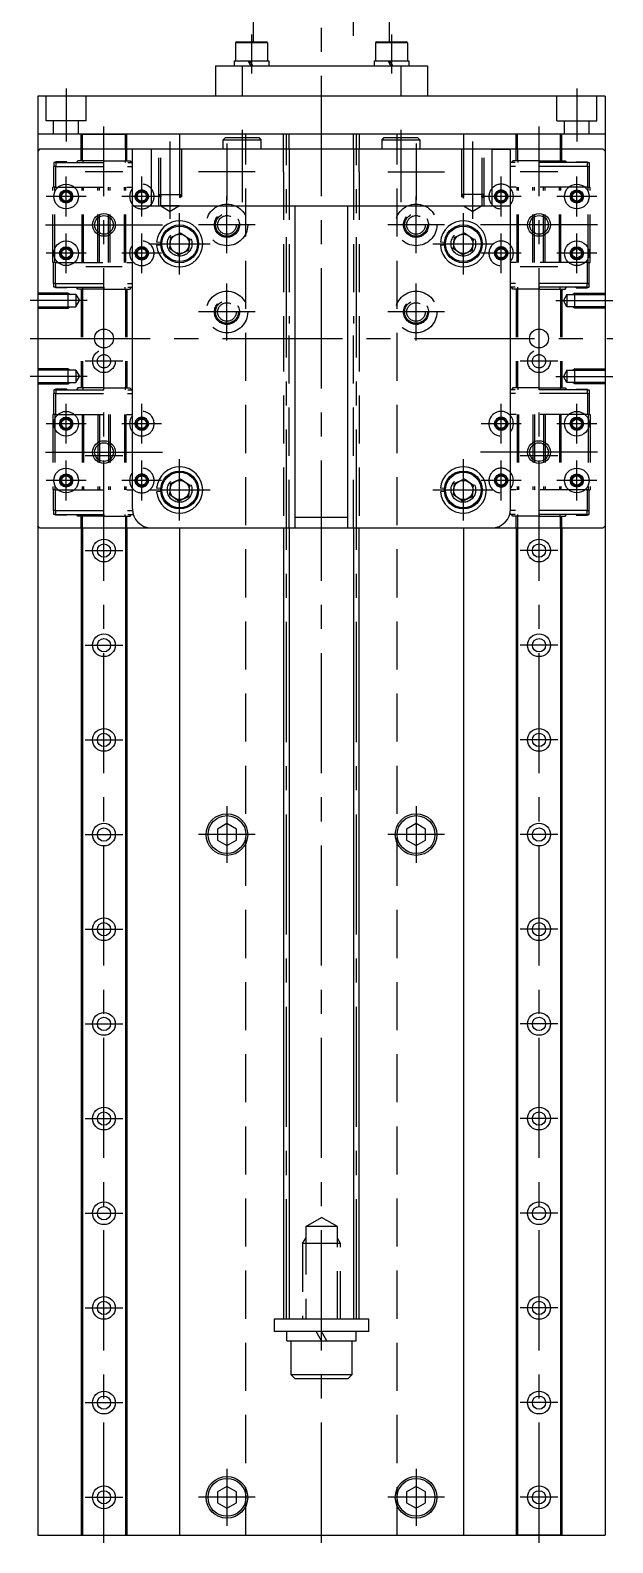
# Model space of a CAD drawing. Extents: x -53 to 495, y -30 to 683.
# Drawn here: x 340.7 to 494.7, y -2 to 397.4 of the extents above; entities that cross this region are included whole.
import ezdxf

# ---------------------------------------------------------------- set-up
doc = ezdxf.new("R2010")
doc.units = 0
doc.linetypes.add('CENTER', pattern=[50.8, 31.75, -6.35, 6.35, -6.35])
doc.linetypes.add('DASHED', pattern=[19.05, 12.7, -6.35])
doc.layers.get('0').update_dxf_attribs({"linetype": 'CONTINUOUS'})
doc.layers.add('CENTER', color=1, linetype='CENTER')

msp = doc.modelspace()

# ---------------------------------------------------------------- linework, layer by layer
at = {"color": 7, "linetype": 'CONTINUOUS'}
for p, q in [((399.7, 394.3), (399.7, 412.4)), ((435.65, 394.3), (435.65, 412.4)), ((403.42, 394.05), (394.92, 394.05)), ((394.92, 394.05), (394.92, 389.3)), ((395.17, 394.3), (403.17, 394.3)), ((403.42, 394.05), (403.42, 389.3)), ((440.42, 394.05), (431.92, 394.05)), ((431.92, 394.05), (431.92, 389.3)), ((432.17, 394.3), (440.17, 394.3)), ((440.42, 394.05), (440.42, 389.3)), ((389.67, 388), (389.67, 380)), ((389.67, 388), (396.66, 388)), ((394.57, 389.3), (403.77, 389.3)), ((394.57, 389.3), (394.57, 388)), ((396.66, 388), (396.66, 380)), ((396.66, 388), (438.69, 388)), ((399.02, 388), (398.27, 389.3)), ((399.51, 388), (398.76, 389.3)), ((403.77, 389.3), (403.77, 388)), ((431.57, 389.3), (440.77, 389.3)), ((431.57, 389.3), (431.57, 388)), ((436.02, 388), (435.27, 389.3)), ((436.51, 388), (435.76, 389.3)), ((438.69, 380), (438.69, 388)), ((438.69, 388), (445.67, 388)), ((440.77, 389.3), (440.77, 388)), ((445.67, 388), (445.67, 380)), ((492.67, 380), (342.67, 380)), ((342.67, 380), (342.67, 0)), ((445.67, 380), (389.67, 380)), ((492.67, 380), (492.67, 0)), ((492.67, 370), (342.67, 370)), ((354.17, 370), (366.17, 370)), ((354.17, 366), (354.17, 370)), ((354.47, 366), (354.47, 370)), ((365.87, 366), (365.87, 370)), ((366.17, 366), (366.17, 370)), ((380.17, 370), (380.17, 366)), ((391.67, 368.5), (392.27, 369.1)), ((391.67, 368.5), (401.67, 368.5)), ((391.67, 366), (391.67, 368.5)), ((392.27, 369.1), (401.07, 369.1)), ((401.07, 369.1), (401.67, 368.5)), ((401.67, 368.5), (401.67, 366)), ((407.67, 366), (407.67, 370)), ((409.17, 366), (409.17, 370)), ((426.17, 366), (426.17, 370)), ((427.67, 370), (427.67, 366)), ((433.67, 368.5), (434.27, 369.1)), ((433.67, 368.5), (443.67, 368.5)), ((433.67, 366), (433.67, 368.5)), ((434.27, 369.1), (443.07, 369.1)), ((443.07, 369.1), (443.67, 368.5)), ((443.67, 368.5), (443.67, 366)), ((455.17, 370), (455.17, 366)), ((481.17, 370), (469.17, 370)), ((469.17, 366), (469.17, 370)), ((469.47, 366), (469.47, 370)), ((480.87, 366), (480.87, 370)), ((481.17, 366), (481.17, 370)), ((343.17, 366), (342.67, 365.5)), ((343.17, 366), (342.67, 365.5)), ((342.67, 365.5), (342.67, 266.5)), ((342.67, 365.5), (342.67, 266.5)), ((492.17, 366), (343.17, 366)), ((367.67, 271), (367.67, 366)), ((372.67, 366), (367.67, 366)), ((372.67, 366), (372.67, 351)), ((462.67, 366), (467.67, 366)), ((462.67, 366), (462.67, 351)), ((467.67, 271), (467.67, 366)), ((492.17, 366), (492.67, 365.5)), ((492.17, 366), (492.67, 365.5)), ((492.67, 365.5), (492.67, 266.5)), ((492.67, 365.5), (492.67, 266.5)), ((367.67, 351), (467.67, 351)), ((410.67, 266), (410.67, 351)), ((424.67, 266), (424.67, 351)), ((377.77, 342.69), (380.44, 343.92)), ((380.44, 343.92), (382.84, 342.23)), ((452.77, 342.69), (455.44, 343.92)), ((455.44, 343.92), (457.84, 342.23)), ((375.19, 341.39), (374.09, 341.48)), ((375.19, 340.61), (374.09, 340.52)), ((377.77, 342.69), (377.51, 339.77)), ((379.91, 338.08), (377.51, 339.77)), ((382.57, 339.31), (382.84, 342.23)), ((450.19, 341.39), (449.09, 341.48)), ((450.19, 340.61), (449.09, 340.52)), ((452.77, 342.69), (452.51, 339.77)), ((454.91, 338.08), (452.51, 339.77)), ((457.57, 339.31), (457.84, 342.23)), ((379.91, 338.08), (382.57, 339.31)), ((454.91, 338.08), (457.57, 339.31)), ((375.19, 276.39), (374.09, 276.48)), ((375.19, 275.61), (374.09, 275.52)), ((377.77, 277.69), (377.51, 274.77)), ((377.77, 277.69), (380.44, 278.92)), ((380.44, 278.92), (382.84, 277.23)), ((382.57, 274.31), (382.84, 277.23)), ((450.19, 276.39), (449.09, 276.48)), ((450.19, 275.61), (449.09, 275.52)), ((452.77, 277.69), (452.51, 274.77)), ((452.77, 277.69), (455.44, 278.92)), ((455.44, 278.92), (457.84, 277.23)), ((457.57, 274.31), (457.84, 277.23)), ((379.91, 273.08), (377.51, 274.77)), ((379.91, 273.08), (382.57, 274.31)), ((454.91, 273.08), (452.51, 274.77)), ((454.91, 273.08), (457.57, 274.31)), ((410.67, 268.86), (424.67, 268.86)), ((343.17, 266), (342.67, 266.5)), ((343.17, 266), (342.67, 266.5)), ((343.17, 266), (492.17, 266)), ((343.17, 266), (492.17, 266)), ((354.17, 266), (354.17, 0)), ((354.47, 266), (354.47, 0)), ((365.87, 266), (365.87, 0)), ((366.17, 266), (366.17, 0)), ((372.67, 266), (410.67, 266)), ((380.17, 266), (380.17, 0)), ((406.67, 266), (428.67, 266)), ((407.67, 266), (407.67, 57)), ((409.17, 266), (409.17, 57)), ((410.67, 266), (424.67, 266)), ((424.67, 266), (462.67, 266)), ((426.17, 266), (426.17, 57)), ((427.67, 57), (427.67, 266)), ((455.17, 266), (455.17, 0)), ((469.17, 266), (469.17, 0)), ((469.47, 266), (469.47, 0)), ((480.87, 266), (480.87, 0)), ((481.17, 266), (481.17, 0)), ((492.17, 266), (492.67, 266.5)), ((492.17, 266), (492.67, 266.5)), ((392.67, 187.89), (390.17, 186.44)), ((395.17, 186.44), (392.67, 187.89)), ((442.67, 187.89), (440.17, 186.44)), ((445.17, 186.44), (442.67, 187.89)), ((390.17, 186.44), (390.17, 183.56)), ((395.17, 183.56), (395.17, 186.44)), ((440.17, 186.44), (440.17, 183.56)), ((445.17, 183.56), (445.17, 186.44)), ((390.17, 183.56), (392.67, 182.11)), ((392.67, 182.11), (395.17, 183.56)), ((440.17, 183.56), (442.67, 182.11)), ((442.67, 182.11), (445.17, 183.56)), ((430.17, 57), (405.17, 57)), ((405.17, 57), (405.17, 53.8)), ((427.67, 57), (407.67, 57)), ((430.17, 53.8), (430.17, 57)), ((430.17, 53.8), (405.17, 53.8)), ((426.87, 53.8), (408.47, 53.8)), ((408.47, 51.3), (408.47, 53.8)), ((417.67, 51.3), (416.23, 53.8)), ((419.12, 51.3), (417.67, 53.8)), ((426.87, 51.3), (426.87, 53.8)), ((408.47, 51.3), (426.87, 51.3)), ((409.67, 42.3), (409.67, 51.3)), ((425.67, 51.3), (425.67, 42.3)), ((425.67, 42.3), (409.67, 42.3)), ((410.67, 41.3), (409.67, 42.3)), ((424.67, 41.3), (410.67, 41.3)), ((425.67, 42.3), (424.67, 41.3)), ((392.67, 12.89), (390.17, 11.44)), ((395.17, 11.44), (392.67, 12.89)), ((442.67, 12.89), (440.17, 11.44)), ((445.17, 11.44), (442.67, 12.89)), ((390.17, 11.44), (390.17, 8.56)), ((390.17, 8.56), (392.67, 7.11)), ((392.67, 7.11), (395.17, 8.56)), ((395.17, 8.56), (395.17, 11.44)), ((440.17, 11.44), (440.17, 8.56)), ((440.17, 8.56), (442.67, 7.11)), ((442.67, 7.11), (445.17, 8.56)), ((445.17, 8.56), (445.17, 11.44)), ((342.67, 0), (492.67, 0)), ((354.17, 0), (366.17, 0)), ((481.17, 0), (469.17, 0))]:
    msp.add_line(p, q, dxfattribs=at)
at = {"color": 3, "linetype": 'DASHED'}
for p, q in [((344.92, 373.5), (344.92, 380)), ((355.42, 373.5), (355.42, 380)), ((479.92, 373.5), (479.92, 380)), ((490.42, 373.5), (490.42, 380)), ((355.42, 373.5), (344.92, 373.5)), ((346.87, 370), (346.87, 373.5)), ((353.47, 370), (353.47, 373.5)), ((479.92, 373.5), (490.42, 373.5)), ((481.87, 370), (481.87, 373.5)), ((488.47, 370), (488.47, 373.5)), ((397.67, 0), (397.67, 370)), ((437.67, 0), (437.67, 370)), ((354.17, 362.95), (354.17, 366)), ((354.47, 362.95), (354.47, 366)), ((365.87, 366), (365.87, 362.95)), ((366.17, 362.95), (366.17, 366)), ((374.67, 351), (374.67, 366)), ((375.22, 351), (375.22, 366)), ((380.13, 366), (380.13, 351)), ((380.67, 366), (380.67, 351)), ((407.67, 360), (407.67, 366)), ((407.67, 360), (407.67, 366)), ((409.17, 366), (409.17, 360)), ((409.17, 366), (409.17, 360)), ((426.17, 366), (426.17, 360)), ((426.17, 366), (426.17, 360)), ((427.67, 360), (427.67, 366)), ((427.67, 360), (427.67, 366)), ((454.67, 366), (454.67, 351)), ((455.22, 366), (455.22, 351)), ((460.13, 351), (460.13, 366)), ((460.67, 351), (460.67, 366)), ((469.17, 362.95), (469.17, 366)), ((469.47, 366), (469.47, 362.95)), ((480.87, 362.95), (480.87, 366)), ((481.17, 362.95), (481.17, 366)), ((347.37, 361.45), (346.87, 361.45)), ((346.87, 361.45), (346.87, 355.95)), ((346.92, 362.45), (346.92, 361.45)), ((347.42, 362.45), (346.92, 362.45)), ((347.37, 362.65), (347.37, 362.45)), ((350.37, 362.65), (347.37, 362.65)), ((347.37, 361.45), (367.67, 361.45)), ((347.37, 361.45), (347.37, 355.95)), ((347.42, 362.45), (367.67, 362.45)), ((347.42, 362.45), (347.42, 361.45)), ((350.37, 362.45), (350.37, 362.65)), ((353.24, 362.95), (352.94, 362.45)), ((354.54, 362.95), (353.24, 362.95)), ((354.54, 362.95), (354.54, 362.45)), ((360.17, 362.95), (354.54, 362.95)), ((360.17, 362.45), (360.17, 362.95)), ((360.17, 362.95), (365.8, 362.95)), ((365.8, 362.95), (365.8, 362.45)), ((365.8, 362.95), (367.1, 362.95)), ((367.1, 362.95), (367.4, 362.45)), ((407.67, 360), (407.67, 320)), ((407.67, 360), (407.67, 320)), ((409.17, 360), (409.17, 320)), ((409.17, 360), (409.17, 320)), ((426.17, 360), (426.17, 320)), ((426.17, 360), (426.17, 320)), ((427.67, 360), (427.67, 320)), ((427.67, 360), (427.67, 320)), ((487.92, 362.45), (467.67, 362.45)), ((487.97, 361.45), (467.67, 361.45)), ((468.24, 362.95), (467.94, 362.45)), ((469.54, 362.95), (468.24, 362.95)), ((469.54, 362.95), (469.54, 362.45)), ((475.17, 362.95), (469.54, 362.95)), ((475.17, 362.45), (475.17, 362.95)), ((475.17, 362.95), (480.8, 362.95)), ((480.8, 362.95), (480.8, 362.45)), ((480.8, 362.95), (482.1, 362.95)), ((482.1, 362.95), (482.4, 362.45)), ((484.97, 362.65), (487.97, 362.65)), ((484.97, 362.45), (484.97, 362.65)), ((487.92, 362.45), (487.92, 361.45)), ((487.92, 362.45), (488.42, 362.45)), ((487.97, 362.65), (487.97, 362.45)), ((487.97, 361.45), (487.97, 355.95)), ((487.97, 361.45), (488.47, 361.45)), ((488.42, 362.45), (488.42, 361.45)), ((488.47, 361.45), (488.47, 355.95)), ((346.67, 336.05), (346.67, 355.95)), ((347.17, 355.95), (346.67, 355.95)), ((347.17, 355.95), (367.67, 355.95)), ((347.17, 336.05), (347.17, 355.95)), ((354.37, 336.05), (354.37, 355.95)), ((354.77, 336.05), (354.77, 355.95)), ((358.57, 336.05), (358.57, 355.95)), ((358.97, 336.05), (358.97, 355.95)), ((361.37, 336.05), (361.37, 355.95)), ((361.77, 336.05), (361.77, 355.95)), ((365.57, 336.05), (365.57, 355.95)), ((365.97, 336.05), (365.97, 355.95)), ((488.17, 355.95), (467.67, 355.95)), ((469.37, 336.05), (469.37, 355.95)), ((469.77, 336.05), (469.77, 355.95)), ((473.57, 336.05), (473.57, 355.95)), ((473.97, 336.05), (473.97, 355.95)), ((476.37, 336.05), (476.37, 355.95)), ((476.77, 336.05), (476.77, 355.95)), ((480.57, 336.05), (480.57, 355.95)), ((480.97, 336.05), (480.97, 355.95)), ((488.17, 336.05), (488.17, 355.95)), ((488.17, 355.95), (488.67, 355.95)), ((488.67, 336.05), (488.67, 355.95)), ((374.67, 354), (380.67, 354)), ((374.67, 354), (375.22, 353.06)), ((380.67, 354), (380.13, 353.06)), ((460.67, 354), (454.67, 354)), ((454.67, 354), (455.22, 353.06)), ((460.67, 354), (460.13, 353.06)), ((375.22, 351), (377.67, 349.58)), ((380.13, 351), (375.22, 351)), ((380.13, 351), (377.67, 349.58)), ((455.22, 351), (460.13, 351)), ((455.22, 351), (457.67, 349.58)), ((460.13, 351), (457.67, 349.58)), ((347.17, 336.05), (346.67, 336.05)), ((346.87, 330.55), (346.87, 336.05)), ((347.17, 336.05), (367.67, 336.05)), ((347.37, 330.55), (347.37, 336.05)), ((488.17, 336.05), (467.67, 336.05)), ((487.97, 330.55), (487.97, 336.05)), ((488.17, 336.05), (488.67, 336.05)), ((488.47, 330.55), (488.47, 336.05)), ((350.67, 328), (342.67, 328)), ((352.77, 327.62), (342.67, 327.62)), ((347.37, 330.55), (346.87, 330.55)), ((346.92, 329.55), (346.92, 330.55)), ((347.42, 329.55), (346.92, 329.55)), ((347.37, 330.55), (367.67, 330.55)), ((347.37, 329.55), (347.37, 329.35)), ((350.37, 329.35), (347.37, 329.35)), ((347.42, 329.55), (347.42, 330.55)), ((347.42, 329.55), (367.67, 329.55)), ((350.37, 329.35), (350.37, 329.55)), ((350.67, 328), (351.33, 327.62)), ((350.67, 324), (350.67, 328)), ((352.77, 327.62), (353.71, 326)), ((352.77, 327.62), (352.77, 324.38)), ((353.24, 329.05), (352.94, 329.55)), ((354.54, 329.05), (353.24, 329.05)), ((354.17, 329.05), (354.17, 302.95)), ((354.47, 329.05), (354.47, 302.95)), ((354.54, 329.05), (354.54, 329.55)), ((360.17, 329.05), (354.54, 329.05)), ((360.17, 329.55), (360.17, 329.05)), ((360.17, 329.05), (365.8, 329.05)), ((365.8, 329.05), (365.8, 329.55)), ((365.8, 329.05), (367.1, 329.05)), ((365.87, 329.05), (365.87, 302.95)), ((366.17, 329.05), (366.17, 302.95)), ((367.1, 329.05), (367.4, 329.55)), ((487.97, 330.55), (467.67, 330.55)), ((487.92, 329.55), (467.67, 329.55)), ((468.24, 329.05), (467.94, 329.55)), ((469.54, 329.05), (468.24, 329.05)), ((469.17, 329.05), (469.17, 302.95)), ((469.47, 329.05), (469.47, 302.95)), ((469.54, 329.05), (469.54, 329.55)), ((475.17, 329.05), (469.54, 329.05)), ((475.17, 329.55), (475.17, 329.05)), ((475.17, 329.05), (480.8, 329.05)), ((480.8, 329.05), (480.8, 329.55)), ((480.8, 329.05), (482.1, 329.05)), ((480.87, 329.05), (480.87, 302.95)), ((481.17, 329.05), (481.17, 302.95)), ((482.57, 327.62), (481.64, 326)), ((482.1, 329.05), (482.4, 329.55)), ((482.57, 327.62), (492.67, 327.62)), ((482.57, 327.62), (482.57, 324.38)), ((484.67, 328), (484.02, 327.62)), ((484.67, 328), (492.67, 328)), ((484.67, 324), (484.67, 328)), ((484.97, 329.35), (484.97, 329.55)), ((484.97, 329.35), (487.97, 329.35)), ((487.92, 329.55), (487.92, 330.55)), ((487.92, 329.55), (488.42, 329.55)), ((487.97, 330.55), (488.47, 330.55)), ((487.97, 329.55), (487.97, 329.35)), ((488.42, 329.55), (488.42, 330.55)), ((342.67, 324.38), (352.77, 324.38)), ((342.67, 324), (350.67, 324)), ((350.67, 324), (351.33, 324.38)), ((352.77, 324.38), (353.71, 326)), ((482.57, 324.38), (481.64, 326)), ((492.67, 324.38), (482.57, 324.38)), ((484.67, 324), (484.02, 324.38)), ((492.67, 324), (484.67, 324)), ((407.67, 320), (407.67, 266)), ((409.17, 266), (409.17, 320)), ((426.17, 266), (426.17, 320)), ((427.67, 320), (427.67, 266)), ((350.67, 308), (342.67, 308)), ((352.77, 307.62), (342.67, 307.62)), ((350.67, 308), (351.33, 307.62)), ((350.67, 304), (350.67, 308)), ((352.77, 307.62), (353.71, 306)), ((352.77, 307.62), (352.77, 304.38)), ((482.57, 307.62), (481.64, 306)), ((482.57, 307.62), (492.67, 307.62)), ((482.57, 307.62), (482.57, 304.38)), ((484.67, 308), (484.02, 307.62)), ((484.67, 308), (492.67, 308)), ((484.67, 304), (484.67, 308)), ((342.67, 304.38), (352.77, 304.38)), ((342.67, 304), (350.67, 304)), ((350.67, 304), (351.33, 304.38)), ((352.77, 304.38), (353.71, 306)), ((482.57, 304.38), (481.64, 306)), ((492.67, 304.38), (482.57, 304.38)), ((484.67, 304), (484.02, 304.38)), ((492.67, 304), (484.67, 304)), ((346.87, 301.45), (346.87, 295.95)), ((347.37, 301.45), (346.87, 301.45)), ((346.92, 302.45), (346.92, 301.45)), ((347.42, 302.45), (346.92, 302.45)), ((347.37, 302.45), (347.37, 302.65)), ((350.37, 302.65), (347.37, 302.65)), ((347.37, 301.45), (367.67, 301.45)), ((347.37, 301.45), (347.37, 295.95)), ((347.42, 302.45), (367.67, 302.45)), ((347.42, 302.45), (347.42, 301.45)), ((350.37, 302.65), (350.37, 302.45)), ((353.24, 302.95), (352.94, 302.45)), ((354.54, 302.95), (353.24, 302.95)), ((360.17, 302.95), (354.54, 302.95)), ((354.54, 302.95), (354.54, 302.45)), ((360.17, 302.95), (365.8, 302.95)), ((360.17, 302.45), (360.17, 302.95)), ((365.8, 302.95), (367.1, 302.95)), ((365.8, 302.95), (365.8, 302.45)), ((367.1, 302.95), (367.4, 302.45)), ((487.92, 302.45), (467.67, 302.45)), ((487.97, 301.45), (467.67, 301.45)), ((468.24, 302.95), (467.94, 302.45)), ((469.54, 302.95), (468.24, 302.95)), ((475.17, 302.95), (469.54, 302.95)), ((469.54, 302.95), (469.54, 302.45)), ((475.17, 302.95), (480.8, 302.95)), ((475.17, 302.45), (475.17, 302.95)), ((480.8, 302.95), (480.8, 302.45)), ((480.8, 302.95), (482.1, 302.95)), ((482.1, 302.95), (482.4, 302.45)), ((484.97, 302.65), (487.97, 302.65)), ((484.97, 302.65), (484.97, 302.45)), ((487.92, 302.45), (487.92, 301.45)), ((487.92, 302.45), (488.42, 302.45)), ((487.97, 302.45), (487.97, 302.65)), ((487.97, 301.45), (487.97, 295.95)), ((487.97, 301.45), (488.47, 301.45)), ((488.42, 302.45), (488.42, 301.45)), ((488.47, 301.45), (488.47, 295.95)), ((346.67, 295.95), (346.67, 276.05)), ((347.17, 295.95), (346.67, 295.95)), ((347.17, 295.95), (347.17, 276.05)), ((347.17, 295.95), (367.67, 295.95)), ((354.37, 295.95), (354.37, 276.05)), ((354.77, 295.95), (354.77, 276.05)), ((358.57, 295.95), (358.57, 276.05)), ((358.97, 295.95), (358.97, 276.05)), ((361.37, 295.95), (361.37, 276.05)), ((361.77, 295.95), (361.77, 276.05)), ((365.57, 295.95), (365.57, 276.05)), ((365.97, 295.95), (365.97, 276.05)), ((488.17, 295.95), (467.67, 295.95)), ((469.37, 295.95), (469.37, 276.05)), ((469.77, 295.95), (469.77, 276.05)), ((473.57, 295.95), (473.57, 276.05)), ((473.97, 295.95), (473.97, 276.05)), ((476.37, 295.95), (476.37, 276.05)), ((476.77, 295.95), (476.77, 276.05)), ((480.57, 295.95), (480.57, 276.05)), ((480.97, 295.95), (480.97, 276.05)), ((488.17, 295.95), (488.17, 276.05)), ((488.17, 295.95), (488.67, 295.95)), ((488.67, 295.95), (488.67, 276.05)), ((347.17, 276.05), (346.67, 276.05)), ((346.87, 270.55), (346.87, 276.05)), ((347.17, 276.05), (367.67, 276.05)), ((347.37, 270.55), (347.37, 276.05)), ((488.17, 276.05), (467.67, 276.05)), ((487.97, 270.55), (487.97, 276.05)), ((488.17, 276.05), (488.67, 276.05)), ((488.47, 270.55), (488.47, 276.05)), ((347.37, 270.55), (346.87, 270.55)), ((346.92, 269.55), (346.92, 270.55)), ((347.42, 269.55), (346.92, 269.55)), ((347.37, 270.55), (367.69, 270.55)), ((347.37, 269.35), (347.37, 269.55)), ((350.37, 269.35), (347.37, 269.35)), ((347.42, 269.55), (347.42, 270.55)), ((347.42, 269.55), (367.89, 269.55)), ((350.37, 269.55), (350.37, 269.35)), ((353.24, 269.05), (352.94, 269.55)), ((354.54, 269.05), (353.24, 269.05)), ((354.17, 266), (354.17, 269.05)), ((354.47, 266), (354.47, 269.05)), ((354.54, 269.05), (354.54, 269.55)), ((360.17, 269.05), (354.54, 269.05)), ((360.17, 269.55), (360.17, 269.05)), ((360.17, 269.05), (365.8, 269.05)), ((365.8, 269.05), (365.8, 269.55)), ((365.8, 269.05), (367.1, 269.05)), ((365.87, 269.05), (365.87, 266)), ((366.17, 266), (366.17, 269.05)), ((367.1, 269.05), (367.4, 269.55)), ((487.92, 269.55), (467.46, 269.55)), ((487.97, 270.55), (467.65, 270.55)), ((468.24, 269.05), (467.94, 269.55)), ((469.54, 269.05), (468.24, 269.05)), ((469.17, 266), (469.17, 269.05)), ((469.47, 269.05), (469.47, 266)), ((469.54, 269.05), (469.54, 269.55)), ((475.17, 269.05), (469.54, 269.05)), ((475.17, 269.55), (475.17, 269.05)), ((475.17, 269.05), (480.8, 269.05)), ((480.8, 269.05), (480.8, 269.55)), ((480.8, 269.05), (482.1, 269.05)), ((480.87, 266), (480.87, 269.05)), ((481.17, 266), (481.17, 269.05)), ((482.1, 269.05), (482.4, 269.55)), ((484.97, 269.55), (484.97, 269.35)), ((484.97, 269.35), (487.97, 269.35)), ((487.92, 269.55), (487.92, 270.55)), ((487.92, 269.55), (488.42, 269.55)), ((487.97, 270.55), (488.47, 270.55)), ((487.97, 269.35), (487.97, 269.55)), ((488.42, 269.55), (488.42, 270.55)), ((413.49, 81.5), (417.67, 83.92)), ((421.86, 81.5), (417.67, 83.92)), ((413.49, 81.5), (413.49, 57)), ((421.86, 81.5), (413.49, 81.5)), ((421.86, 57), (421.86, 81.5)), ((412.67, 77), (413.49, 78.41)), ((412.67, 77), (412.67, 57)), ((422.67, 77), (412.67, 77)), ((422.67, 77), (421.86, 78.41)), ((422.67, 57), (422.67, 77))]:
    msp.add_line(p, q, dxfattribs=at)
at = {"color": 7, "linetype": 'CONTINUOUS'}
for centre, radius in [((350.17, 353.5), 3.25), ((485.17, 353.5), 3.25), ((350.17, 353.5), 1.75), ((350.17, 353.5), 1.23), ((485.17, 353.5), 1.75), ((485.17, 353.5), 1.23), ((360.17, 346), 2.46), ((475.17, 346), 2.46), ((380.17, 341), 5), ((380.17, 341), 4.7), ((455.17, 341), 5), ((455.17, 341), 4.7), ((350.17, 338.5), 3.25), ((350.17, 338.5), 1.75), ((350.17, 338.5), 1.23), ((485.17, 338.5), 3.25), ((485.17, 338.5), 1.75), ((485.17, 338.5), 1.23), ((360.17, 316), 2.5), ((475.17, 316), 2.5), ((350.17, 293.5), 3.25), ((485.17, 293.5), 3.25), ((350.17, 293.5), 1.75), ((350.17, 293.5), 1.23), ((485.17, 293.5), 1.75), ((485.17, 293.5), 1.23), ((360.17, 286), 2.46), ((475.17, 286), 2.46), ((350.17, 278.5), 3.25), ((350.17, 278.5), 1.75), ((350.17, 278.5), 1.23), ((380.17, 276), 5), ((380.17, 276), 4.7), ((455.17, 276), 5), ((455.17, 276), 4.7), ((485.17, 278.5), 3.25), ((485.17, 278.5), 1.75), ((485.17, 278.5), 1.23), ((360.17, 260), 3), ((360.17, 260), 1.75), ((475.17, 260), 3), ((475.17, 260), 1.75), ((360.17, 235), 3), ((360.17, 235), 1.75), ((475.17, 235), 3), ((475.17, 235), 1.75), ((360.17, 210), 3), ((360.17, 210), 1.75), ((475.17, 210), 3), ((475.17, 210), 1.75), ((360.17, 185), 3), ((392.67, 185), 5.5), ((392.67, 185), 5), ((442.67, 185), 5.5), ((442.67, 185), 5), ((475.17, 185), 3), ((360.17, 185), 1.75), ((475.17, 185), 1.75), ((360.17, 160), 3), ((360.17, 160), 1.75), ((475.17, 160), 3), ((475.17, 160), 1.75), ((360.17, 135), 3), ((360.17, 135), 1.75), ((475.17, 135), 3), ((475.17, 135), 1.75), ((360.17, 110), 3), ((475.17, 110), 3), ((360.17, 110), 1.75), ((475.17, 110), 1.75), ((360.17, 85), 3), ((475.17, 85), 3), ((360.17, 85), 1.75), ((475.17, 85), 1.75), ((360.17, 60), 3), ((360.17, 60), 1.75), ((475.17, 60), 3), ((475.17, 60), 1.75), ((360.17, 35), 3), ((360.17, 35), 1.75), ((475.17, 35), 3), ((475.17, 35), 1.75), ((360.17, 10), 3), ((392.67, 10), 5.5), ((392.67, 10), 5), ((442.67, 10), 5.5), ((442.67, 10), 5), ((475.17, 10), 3), ((360.17, 10), 1.75), ((475.17, 10), 1.75)]:
    msp.add_circle(centre, radius, dxfattribs=at)
at = {"color": 3, "linetype": 'CONTINUOUS'}
for centre, radius in [((350.17, 353.5), 1.5), ((485.17, 353.5), 1.5), ((360.17, 346), 3), ((475.17, 346), 3), ((350.17, 338.5), 1.5), ((485.17, 338.5), 1.5), ((350.17, 293.5), 1.5), ((485.17, 293.5), 1.5), ((360.17, 286), 3), ((475.17, 286), 3), ((350.17, 278.5), 1.5), ((485.17, 278.5), 1.5)]:
    msp.add_circle(centre, radius, dxfattribs=at)
at = {"color": 3, "linetype": 'DASHED'}
for centre, radius in [((370.17, 353.5), 1.75), ((370.17, 353.5), 1.5), ((370.17, 353.5), 1.23), ((392.67, 346), 5.5), ((442.67, 346), 5.5), ((465.17, 353.5), 1.75), ((465.17, 353.5), 1.5), ((465.17, 353.5), 1.23), ((392.67, 346), 3.3), ((392.67, 346), 3), ((392.67, 346), 2.46), ((442.67, 346), 3.3), ((442.67, 346), 3), ((442.67, 346), 2.46), ((380.17, 341), 3.25), ((455.17, 341), 3.25), ((370.17, 338.5), 1.75), ((370.17, 338.5), 1.5), ((370.17, 338.5), 1.23), ((465.17, 338.5), 1.75), ((465.17, 338.5), 1.5), ((465.17, 338.5), 1.23), ((392.67, 323), 5.5), ((442.67, 323), 5.5), ((392.67, 323), 3.3), ((392.67, 323), 3), ((392.67, 323), 2.46), ((442.67, 323), 3.3), ((442.67, 323), 3), ((442.67, 323), 2.46), ((360.17, 310), 3), ((360.17, 310), 1.75), ((475.17, 310), 3), ((475.17, 310), 1.75), ((370.17, 293.5), 1.75), ((370.17, 293.5), 1.5), ((370.17, 293.5), 1.23), ((465.17, 293.5), 1.75), ((465.17, 293.5), 1.5), ((465.17, 293.5), 1.23), ((370.17, 278.5), 1.75), ((370.17, 278.5), 1.5), ((370.17, 278.5), 1.23), ((465.17, 278.5), 1.75), ((465.17, 278.5), 1.5), ((465.17, 278.5), 1.23), ((380.17, 276), 3.25), ((455.17, 276), 3.25)]:
    msp.add_circle(centre, radius, dxfattribs=at)
for centre in [(380.17, 341), (455.17, 341), (380.17, 276), (455.17, 276)]:
    msp.add_circle(centre, 2.54)
at = {"color": 7, "linetype": 'CONTINUOUS'}
for centre, radius, start, end in [((395.17, 394.05), 0.25, 90, 180), ((403.17, 394.05), 0.25, 0, 90), ((432.17, 394.05), 0.25, 90, 180), ((440.17, 394.05), 0.25, 0, 90), ((370.17, 353.5), 3.25, 140.2849, 219.7151), ((465.17, 353.5), 3.25, 320.2849, 39.7151), ((380.17, 341), 6.1, 184.5, 175.5), ((455.17, 341), 6.1, 184.5, 175.5), ((370.17, 338.5), 3.25, 140.2849, 219.7151), ((465.17, 338.5), 3.25, 320.2849, 39.7151), ((370.17, 293.5), 3.25, 140.2849, 219.7151), ((465.17, 293.5), 3.25, 320.2849, 39.7151), ((370.17, 278.5), 3.25, 140.2849, 219.7151), ((380.17, 276), 6.1, 184.5, 175.5), ((455.17, 276), 6.1, 184.5, 175.5), ((465.17, 278.5), 3.25, 320.2849, 39.7151), ((372.67, 271), 5, 180, 270), ((462.67, 271), 5, 270, 360)]:
    msp.add_arc(centre, radius, start, end, dxfattribs=at)
at = {"color": 3, "linetype": 'DASHED'}
for centre, start, end in [((370.17, 353.5), 219.7151, 140.2849), ((465.17, 353.5), 39.7151, 320.2849), ((370.17, 338.5), 219.7151, 140.2849), ((465.17, 338.5), 39.7151, 320.2849), ((370.17, 293.5), 219.7151, 140.2849), ((465.17, 293.5), 39.7151, 320.2849), ((370.17, 278.5), 219.7151, 140.2849), ((465.17, 278.5), 39.7151, 320.2849)]:
    msp.add_arc(centre, 3.25, start, end, dxfattribs=at)
at = {"layer": 'CENTER', "color": 1, "linetype": 'CENTER'}
for p, q in [((417.67, -2), (417.67, 503)), ((426.17, 395.9), (426.17, 412.9)), ((399.17, 396.3), (399.17, 386)), ((436.17, 396.3), (436.17, 386)), ((350.17, 382), (350.17, 368)), ((485.17, 382), (485.17, 368)), ((360.17, -2), (360.17, 372)), ((475.17, -2), (475.17, 372)), ((377.67, 347.58), (377.67, 368)), ((392.67, 367.5), (392.67, 352.5)), ((396.67, 371.1), (396.67, 352)), ((408.42, 57), (408.42, 370)), ((426.92, 57), (426.92, 370)), ((438.67, 371.1), (438.67, 352)), ((442.67, 367.5), (442.67, 352.5)), ((457.67, 347.58), (457.67, 368)), ((365.17, 360), (355.17, 360)), ((400.17, 360), (385.17, 360)), ((435.17, 360), (450.17, 360)), ((480.17, 360), (470.17, 360)), ((350.17, 348.25), (350.17, 358.75)), ((370.17, 348.25), (370.17, 358.75)), ((465.17, 348.25), (465.17, 358.75)), ((485.17, 348.25), (485.17, 358.75)), ((355.42, 353.5), (344.92, 353.5)), ((375.42, 353.5), (364.92, 353.5)), ((392.67, 338.5), (392.67, 353.5)), ((442.67, 338.5), (442.67, 353.5)), ((470.42, 353.5), (459.92, 353.5)), ((490.42, 353.5), (479.92, 353.5)), ((380.17, 332.9), (380.17, 349.1)), ((455.17, 332.9), (455.17, 349.1)), ((344.67, 346), (375.67, 346)), ((350.17, 333.25), (350.17, 343.75)), ((370.17, 333.25), (370.17, 343.75)), ((400.17, 346), (385.17, 346)), ((450.17, 346), (435.17, 346)), ((490.67, 346), (459.67, 346)), ((465.17, 333.25), (465.17, 343.75)), ((485.17, 333.25), (485.17, 343.75)), ((372.07, 341), (388.27, 341)), ((447.07, 341), (463.27, 341)), ((355.42, 338.5), (344.92, 338.5)), ((375.42, 338.5), (364.92, 338.5)), ((470.42, 338.5), (459.92, 338.5)), ((490.42, 338.5), (479.92, 338.5)), ((355.37, 335), (364.97, 335)), ((470.17, 335), (480.17, 335)), ((392.67, 315.5), (392.67, 330.5)), ((442.67, 315.5), (442.67, 330.5)), ((355.71, 326), (340.67, 326)), ((479.64, 326), (494.67, 326)), ((400.17, 323), (385.17, 323)), ((450.17, 323), (435.17, 323)), ((340.67, 316), (494.67, 316)), ((365.17, 310), (355.17, 310)), ((480.17, 310), (470.17, 310)), ((355.71, 306), (340.67, 306)), ((479.64, 306), (494.67, 306)), ((350.17, 288.25), (350.17, 298.75)), ((370.17, 288.25), (370.17, 298.75)), ((465.17, 288.25), (465.17, 298.75)), ((485.17, 288.25), (485.17, 298.75)), ((355.42, 293.5), (344.92, 293.5)), ((375.42, 293.5), (364.92, 293.5)), ((470.42, 293.5), (459.92, 293.5)), ((490.42, 293.5), (479.92, 293.5)), ((344.67, 286), (375.67, 286)), ((350.17, 273.25), (350.17, 283.75)), ((365.17, 285), (355.17, 285)), ((370.17, 273.25), (370.17, 283.75)), ((380.17, 267.9), (380.17, 284.1)), ((455.17, 267.9), (455.17, 284.1)), ((490.67, 286), (459.67, 286)), ((465.17, 273.25), (465.17, 283.75)), ((480.17, 285), (470.17, 285)), ((485.17, 273.25), (485.17, 283.75)), ((355.42, 278.5), (344.92, 278.5)), ((375.42, 278.5), (364.92, 278.5)), ((372.07, 276), (388.27, 276)), ((447.07, 276), (463.27, 276)), ((470.42, 278.5), (459.92, 278.5)), ((490.42, 278.5), (479.92, 278.5)), ((355.17, 260), (365.17, 260)), ((480.17, 260), (470.17, 260)), ((355.17, 235), (365.17, 235)), ((480.17, 235), (470.17, 235)), ((355.17, 210), (365.17, 210)), ((480.17, 210), (470.17, 210)), ((392.67, 192.5), (392.67, 177.5)), ((442.67, 192.5), (442.67, 177.5)), ((355.17, 185), (365.17, 185)), ((400.17, 185), (385.17, 185)), ((450.17, 185), (435.17, 185)), ((480.17, 185), (470.17, 185)), ((355.17, 160), (365.17, 160)), ((480.17, 160), (470.17, 160)), ((355.17, 135), (365.17, 135)), ((480.17, 135), (470.17, 135)), ((355.17, 110), (365.17, 110)), ((480.17, 110), (470.17, 110)), ((355.17, 85), (365.17, 85)), ((480.17, 85), (470.17, 85)), ((355.17, 60), (365.17, 60)), ((480.17, 60), (470.17, 60)), ((355.17, 35), (365.17, 35)), ((480.17, 35), (470.17, 35)), ((392.67, 17.5), (392.67, 2.5)), ((442.67, 17.5), (442.67, 2.5)), ((355.17, 10), (365.17, 10)), ((400.17, 10), (385.17, 10)), ((450.17, 10), (435.17, 10)), ((480.17, 10), (470.17, 10))]:
    msp.add_line(p, q, dxfattribs=at)

doc.saveas('drawing.dxf')
